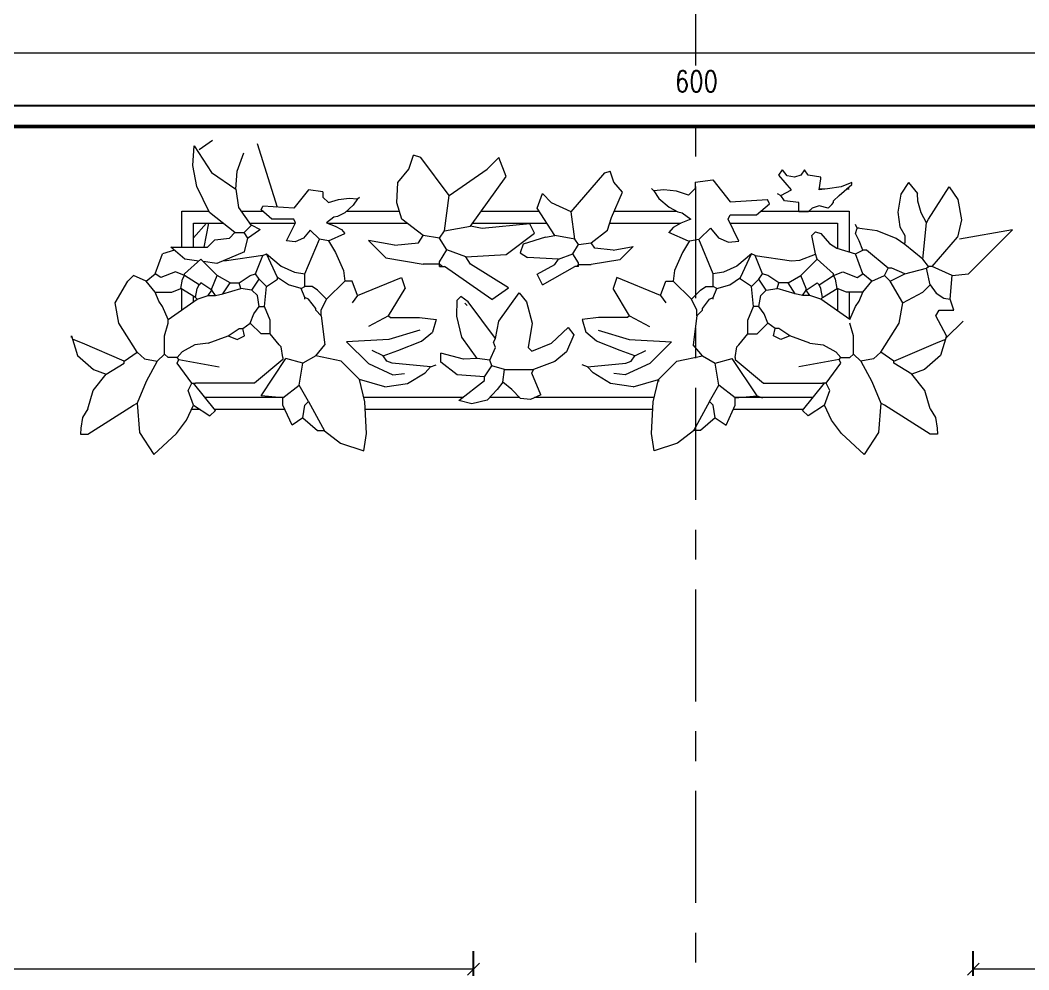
# Model space of a CAD drawing. Header units: inches. Extents: x -1721 to -585, y -6348 to -3019.
# Drawn here: x -880.614 to -877.235, y -3129.564 to -3126.383 of the extents above; entities that cross this region are included whole.
import ezdxf

# ---------------------------------------------------------------- set-up
doc = ezdxf.new("R2010")
doc.units = ezdxf.units.IN
doc.header["$MEASUREMENT"] = 0
doc.linetypes.add('$0$CENTRO2', pattern=[1.125, 0.75, -0.125, 0.125, -0.125])
for name, color, linetype, lineweight in [('$0$AA - perimetri giardino', 6, 'Continuous', 50), ('$0$AA- arredo', 8, 'Continuous', 18), ('$1$AA - linee quote', 3, 'Continuous', 13)]:
    doc.layers.add(name, color=color, linetype=linetype, lineweight=lineweight)
doc.styles.add('$4$E-ROMANS', font='romans.shx', dxfattribs={"width": 0.8})
doc.dimstyles.new('$0$E-0100_TICK_12', dxfattribs={"dimscale": 0.001, "dimtxt": 70, "dimasz": 40, "dimexe": 60, "dimexo": 40, "dimgap": 60, "dimtad": 4, "dimdec": 0, "dimlfac": 100, "dimzin": 0, "dimdsep": 46, "dimtxsty": '$4$E-ROMANS', "dimblk": 'OBLIQUE', "dimblk1": 'OBLIQUE', "dimblk2": 'OBLIQUE', "dimcen": 60, "dimclrd": 256, "dimclre": 256, "dimclrt": 256, "dimadec": 0, "dimazin": 0, "dimtfac": 1, "dimtdec": 0, "dimtmove": 1, "dimatfit": 3, "dimldrblk": '$0$_Open90', "dimfxl": 1, "dimtfill": 1, "dimtolj": 1, "dimtzin": 0, "dimlwd": -1, "dimarcsym": 0})

# ---------------------------------------------------------------- blocks, each defined once
blk = doc.blocks.new('_Oblique')
at = {"color": 0, "linetype": 'ByBlock', "lineweight": -2}
blk.add_line((-0.5, -0.5), (0.5, 0.5), dxfattribs=at)
blk = doc.blocks.new('*D212')
at = {"layer": '$1$AA - linee quote', "linetype": 'Continuous', "lineweight": -2, "transparency": 16777216}
for p, q in [((-875.4607, -3126.67), (-881.9059, -3126.67)), ((-881.3907, -3135.74), (-881.9059, -3135.74))]:
    blk.add_line(p, q, dxfattribs=at)
at = {"layer": '$1$AA - linee quote', "transparency": 16777216}
blk.add_line((-881.8459, -3135.74), (-881.8459, -3126.67), dxfattribs=at)
at = {"layer": 'DEFPOINTS', "color": 0, "linetype": 'Continuous', "transparency": 16777216}
for p in [(-881.8459, -3126.67), (-875.4207, -3126.67), (-881.3507, -3135.74)]:
    blk.add_point(p, dxfattribs=at)
at = {"layer": '$1$AA - linee quote', "linetype": 'Continuous', "transparency": 16777216, "xscale": 0.04, "yscale": 0.04, "zscale": 0.04}
for p, rotation in [((-881.8459, -3126.67), 90), ((-881.8459, -3135.74), 270)]:
    blk.add_blockref('_Oblique', p, dxfattribs=dict(at, rotation=rotation))
at = {"layer": '$1$AA - linee quote', "linetype": 'Continuous', "transparency": 16777216, "insert": (-881.7509, -3131.205), "char_height": 0.07, "attachment_point": 5, "rotation": 90, "style": '$4$E-ROMANS', "bg_fill": 3, "box_fill_scale": 1.25, "bg_fill_color": 256, "bg_fill_true_color": 13158600, "bg_fill_transparency": 0}
blk.add_mtext('\\A1;907', dxfattribs=at)
blk = doc.blocks.new('$0$_Open90')
at = {"color": 0, "linetype": 'ByBlock', "lineweight": -2}
for p, q in [((-19.685, 19.685), (0, 0)), ((0, 0), (-39.37, 0)), ((0, 0), (-19.685, -19.685))]:
    blk.add_line(p, q, dxfattribs=at)
blk = doc.blocks.new('*D213')
at = {"layer": '$1$AA - linee quote', "linetype": 'Continuous', "lineweight": -2, "transparency": 16777216}
for p, q in [((-875.3867, -3126.74), (-881.6947, -3126.74)), ((-881.3907, -3129.76), (-881.6947, -3129.76))]:
    blk.add_line(p, q, dxfattribs=at)
at = {"layer": '$1$AA - linee quote', "transparency": 16777216}
blk.add_line((-881.6347, -3129.76), (-881.6347, -3126.74), dxfattribs=at)
at = {"layer": 'DEFPOINTS', "color": 0, "linetype": 'Continuous', "transparency": 16777216}
for p in [(-881.6347, -3126.74), (-875.3467, -3126.74), (-881.3507, -3129.76)]:
    blk.add_point(p, dxfattribs=at)
at = {"layer": '$1$AA - linee quote', "linetype": 'Continuous', "transparency": 16777216, "xscale": 0.04, "yscale": 0.04, "zscale": 0.04}
for p, rotation in [((-881.6347, -3126.74), 90), ((-881.6347, -3129.76), 270)]:
    blk.add_blockref('_Oblique', p, dxfattribs=dict(at, rotation=rotation))
at = {"layer": '$1$AA - linee quote', "linetype": 'Continuous', "transparency": 16777216, "insert": (-881.5397, -3128.25), "char_height": 0.07, "attachment_point": 5, "rotation": 90, "style": '$4$E-ROMANS', "bg_fill": 3, "box_fill_scale": 1.25, "bg_fill_color": 256, "bg_fill_true_color": 13158600, "bg_fill_transparency": 0}
blk.add_mtext('\\A1;302', dxfattribs=at)
blk = doc.blocks.new('*D236')
at = {"layer": '$1$AA - linee quote', "linetype": 'Continuous', "lineweight": -2, "transparency": 16777216}
for p, q in [((-877.4207, -3129.6501), (-877.4207, -3129.5017)), ((-876.9207, -3129.65), (-876.9207, -3129.5017))]:
    blk.add_line(p, q, dxfattribs=at)
at = {"layer": '$1$AA - linee quote', "transparency": 16777216}
blk.add_line((-876.9207, -3129.5617), (-877.4207, -3129.5617), dxfattribs=at)
at = {"layer": 'DEFPOINTS', "color": 0, "linetype": 'Continuous', "transparency": 16777216}
for p in [(-877.4207, -3129.5617), (-877.4207, -3129.6901), (-876.9207, -3129.69)]:
    blk.add_point(p, dxfattribs=at)
at = {"layer": '$1$AA - linee quote', "linetype": 'Continuous', "transparency": 16777216, "xscale": 0.04, "yscale": 0.04, "zscale": 0.04, "rotation": 180}
blk.add_blockref('_Oblique', (-877.4207, -3129.5617), dxfattribs=at)
at = {"layer": '$1$AA - linee quote', "linetype": 'Continuous', "transparency": 16777216, "xscale": 0.04, "yscale": 0.04, "zscale": 0.04}
blk.add_blockref('_Oblique', (-876.9207, -3129.5617), dxfattribs=at)
at = {"layer": '$1$AA - linee quote', "linetype": 'Continuous', "transparency": 16777216, "insert": (-877.1707, -3129.6567), "char_height": 0.07, "attachment_point": 5, "style": '$4$E-ROMANS', "bg_fill": 3, "box_fill_scale": 1.25, "bg_fill_color": 256, "bg_fill_true_color": 13158600, "bg_fill_transparency": 0}
blk.add_mtext('\\A1;50', dxfattribs=at)
blk = doc.blocks.new('*D237')
at = {"layer": '$1$AA - linee quote', "linetype": 'Continuous', "lineweight": -2, "transparency": 16777216}
for p, q in [((-880.6955, -3129.65), (-880.6955, -3129.5017)), ((-879.0955, -3129.65), (-879.0955, -3129.5017))]:
    blk.add_line(p, q, dxfattribs=at)
at = {"layer": '$1$AA - linee quote', "transparency": 16777216}
blk.add_line((-879.0955, -3129.5617), (-880.6955, -3129.5617), dxfattribs=at)
at = {"layer": 'DEFPOINTS', "color": 0, "linetype": 'Continuous', "transparency": 16777216}
for p in [(-880.6955, -3129.5617), (-880.6955, -3129.69), (-879.0955, -3129.69)]:
    blk.add_point(p, dxfattribs=at)
at = {"layer": '$1$AA - linee quote', "linetype": 'Continuous', "transparency": 16777216, "xscale": 0.04, "yscale": 0.04, "zscale": 0.04, "rotation": 180}
blk.add_blockref('_Oblique', (-880.6955, -3129.5617), dxfattribs=at)
at = {"layer": '$1$AA - linee quote', "linetype": 'Continuous', "transparency": 16777216, "xscale": 0.04, "yscale": 0.04, "zscale": 0.04}
blk.add_blockref('_Oblique', (-879.0955, -3129.5617), dxfattribs=at)
at = {"layer": '$1$AA - linee quote', "linetype": 'Continuous', "transparency": 16777216, "insert": (-879.8955, -3129.6567), "char_height": 0.07, "attachment_point": 5, "style": '$4$E-ROMANS', "bg_fill": 3, "box_fill_scale": 1.25, "bg_fill_color": 256, "bg_fill_true_color": 13158600, "bg_fill_transparency": 0}
blk.add_mtext('\\A1;160', dxfattribs=at)
blk = doc.blocks.new('*D238')
at = {"layer": '$1$AA - linee quote', "linetype": 'Continuous', "lineweight": -2, "transparency": 16777216}
for p, q in [((-881.3507, -3129.65), (-881.3507, -3126.4332)), ((-875.3467, -3126.77), (-875.3467, -3126.4332))]:
    blk.add_line(p, q, dxfattribs=at)
at = {"layer": '$1$AA - linee quote', "transparency": 16777216}
blk.add_line((-881.3507, -3126.4932), (-875.3467, -3126.4932), dxfattribs=at)
at = {"layer": 'DEFPOINTS', "color": 0, "linetype": 'Continuous', "transparency": 16777216}
for p in [(-875.3467, -3126.4932), (-875.3467, -3126.81), (-881.3507, -3129.69)]:
    blk.add_point(p, dxfattribs=at)
at = {"layer": '$1$AA - linee quote', "linetype": 'Continuous', "transparency": 16777216, "xscale": 0.04, "yscale": 0.04, "zscale": 0.04, "rotation": 180}
blk.add_blockref('_Oblique', (-881.3507, -3126.4932), dxfattribs=at)
at = {"layer": '$1$AA - linee quote', "linetype": 'Continuous', "transparency": 16777216, "xscale": 0.04, "yscale": 0.04, "zscale": 0.04}
blk.add_blockref('_Oblique', (-875.3467, -3126.4932), dxfattribs=at)
at = {"layer": '$1$AA - linee quote', "linetype": 'Continuous', "transparency": 16777216, "insert": (-878.3487, -3126.5882), "char_height": 0.07, "attachment_point": 5, "style": '$4$E-ROMANS', "bg_fill": 3, "box_fill_scale": 1.25, "bg_fill_color": 256, "bg_fill_true_color": 13158600, "bg_fill_transparency": 0}
blk.add_mtext('\\A1;600', dxfattribs=at)
blk = doc.blocks.new('*D240')
at = {"layer": '$1$AA - linee quote', "linetype": 'Continuous', "lineweight": -2, "transparency": 16777216}
for p, q in [((-881.4207, -3129.65), (-881.4207, -3126.2089)), ((-872.2807, -3126.63), (-872.2807, -3126.2089))]:
    blk.add_line(p, q, dxfattribs=at)
at = {"layer": '$1$AA - linee quote', "transparency": 16777216}
blk.add_line((-872.2807, -3126.2689), (-881.4207, -3126.2689), dxfattribs=at)
at = {"layer": 'DEFPOINTS', "color": 0, "linetype": 'Continuous', "transparency": 16777216}
for p in [(-881.4207, -3126.2689), (-872.2807, -3126.67), (-881.4207, -3129.69)]:
    blk.add_point(p, dxfattribs=at)
at = {"layer": '$1$AA - linee quote', "linetype": 'Continuous', "transparency": 16777216, "xscale": 0.04, "yscale": 0.04, "zscale": 0.04, "rotation": 180}
blk.add_blockref('_Oblique', (-881.4207, -3126.2689), dxfattribs=at)
at = {"layer": '$1$AA - linee quote', "linetype": 'Continuous', "transparency": 16777216, "xscale": 0.04, "yscale": 0.04, "zscale": 0.04}
blk.add_blockref('_Oblique', (-872.2807, -3126.2689), dxfattribs=at)
at = {"layer": '$1$AA - linee quote', "linetype": 'Continuous', "transparency": 16777216, "insert": (-876.8507, -3126.3639), "char_height": 0.07, "attachment_point": 5, "style": '$4$E-ROMANS', "bg_fill": 3, "box_fill_scale": 1.25, "bg_fill_color": 256, "bg_fill_true_color": 13158600, "bg_fill_transparency": 0}
blk.add_mtext('\\A1;914', dxfattribs=at)

msp = doc.modelspace()

# ---------------------------------------------------------------- linework, layer by layer
at = {"layer": '$0$AA - perimetri giardino'}
msp.add_line((-881.3507, -3126.74), (-875.4207, -3126.74), dxfattribs=at)
at = {"layer": '$0$AA- arredo'}
for p, q in [((-880.0143, -3126.817), (-879.9696, -3126.7858)), ((-880.0356, -3126.8698), (-880.0312, -3126.8042)), ((-880.0312, -3126.8042), (-879.973, -3126.8933)), ((-879.8209, -3126.7964), (-879.7531, -3127.0096)), ((-879.8879, -3126.8886), (-879.8656, -3126.8276)), ((-879.3121, -3126.8828), (-879.2962, -3126.8351)), ((-879.2724, -3126.8431), (-879.2962, -3126.8351)), ((-879.1771, -3126.9701), (-879.2724, -3126.8431)), ((-879.05, -3126.8828), (-879.0104, -3126.8431)), ((-878.9865, -3126.9066), (-879.0104, -3126.8431)), ((-880.0222, -3126.9401), (-880.0356, -3126.8698)), ((-879.8924, -3126.9495), (-879.8879, -3126.8886)), ((-879.3492, -3126.9268), (-879.3121, -3126.8828)), ((-879.1771, -3126.9701), (-879.05, -3126.8828)), ((-878.6556, -3126.8951), (-878.6373, -3126.889)), ((-878.6251, -3126.9256), (-878.6373, -3126.889)), ((-878.0721, -3126.9029), (-878.0599, -3126.8846)), ((-878.0444, -3126.9046), (-878.0599, -3126.8846)), ((-877.9866, -3126.8846), (-877.9985, -3126.9024)), ((-877.9744, -3126.9029), (-877.9866, -3126.8846)), ((-879.973, -3126.8933), (-879.8924, -3126.9495)), ((-879.1056, -3127.0734), (-878.9865, -3126.9066)), ((-878.7684, -3127.0251), (-878.6556, -3126.8951)), ((-878.5965, -3126.9595), (-878.6251, -3126.9256)), ((-878.3525, -3126.9255), (-878.2938, -3126.9182)), ((-878.3525, -3126.9255), (-878.3525, -3126.9475)), ((-878.2938, -3126.9182), (-878.2352, -3126.9915)), ((-878.0294, -3126.9518), (-878.0721, -3126.9029)), ((-878.0194, -3126.909), (-878.0444, -3126.9046)), ((-877.9985, -3126.9024), (-878.0194, -3126.909)), ((-877.9316, -3126.909), (-877.9744, -3126.9029)), ((-877.9377, -3126.9518), (-877.9316, -3126.9152)), ((-877.9316, -3126.9152), (-877.9316, -3126.909)), ((-879.9803, -3127.0275), (-880.0222, -3126.9401)), ((-879.8924, -3126.9495), (-879.8824, -3127.0105)), ((-879.6487, -3126.9518), (-879.6975, -3127.0129)), ((-879.5998, -3126.9579), (-879.6487, -3126.9518)), ((-879.5998, -3126.9579), (-879.5998, -3126.9762)), ((-879.3529, -3126.9956), (-879.3492, -3126.9268)), ((-878.6333, -3127.0447), (-878.5965, -3126.9595)), ((-878.4917, -3126.9549), (-878.4991, -3126.9475)), ((-878.4578, -3126.9521), (-878.4917, -3126.9549)), ((-878.4917, -3126.9549), (-878.4739, -3126.9803)), ((-878.4147, -3126.9563), (-878.4578, -3126.9521)), ((-878.3745, -3126.9695), (-878.4147, -3126.9563)), ((-878.3525, -3126.9475), (-878.3745, -3126.9695)), ((-878.066, -3126.9701), (-878.0294, -3126.9518)), ((-877.9088, -3126.9483), (-877.9377, -3126.9518)), ((-877.8639, -3126.9417), (-877.9088, -3126.9483)), ((-877.8705, -3126.9701), (-877.8278, -3126.9335)), ((-877.8278, -3126.9274), (-877.8639, -3126.9417)), ((-877.8278, -3126.9335), (-877.8278, -3126.9274)), ((-877.6384, -3126.9274), (-877.6636, -3126.9658)), ((-877.6384, -3126.9274), (-877.6079, -3126.964)), ((-877.5712, -3127.0495), (-877.5015, -3126.9417)), ((-877.5015, -3126.9417), (-877.4726, -3126.9844)), ((-879.5998, -3126.9762), (-879.5815, -3126.9946)), ((-879.5815, -3126.9946), (-879.5479, -3126.9835)), ((-879.5479, -3126.9835), (-879.512, -3126.98)), ((-879.512, -3126.98), (-879.4837, -3126.9823)), ((-879.4837, -3126.9823), (-879.4986, -3127.0035)), ((-879.4837, -3126.9823), (-879.4776, -3126.9762)), ((-879.193, -3127.0893), (-879.1771, -3126.9701)), ((-878.8825, -3127.0133), (-878.8641, -3126.9644)), ((-878.8336, -3126.9949), (-878.8641, -3126.9644)), ((-878.4739, -3126.9803), (-878.4403, -3127.0099)), ((-878.2352, -3126.9915), (-878.1106, -3126.9842)), ((-878.1033, -3126.9988), (-878.1106, -3126.9842)), ((-878.0782, -3126.964), (-878.066, -3126.9701)), ((-878.0538, -3126.9885), (-878.066, -3126.9701)), ((-878.0049, -3126.9946), (-878.0538, -3126.9885)), ((-877.8889, -3126.9885), (-877.8705, -3126.9701)), ((-877.8889, -3126.9946), (-877.8889, -3126.9885)), ((-877.6636, -3126.9658), (-877.674, -3127.027)), ((-877.6062, -3126.9898), (-877.6079, -3126.964)), ((-877.5957, -3127.0292), (-877.6062, -3126.9898)), ((-877.4726, -3126.9844), (-877.4601, -3127.0522)), ((-879.8948, -3127.0947), (-879.9803, -3127.0275)), ((-879.8824, -3127.0105), (-879.8409, -3127.0716)), ((-879.8075, -3127.019), (-879.8014, -3127.0068)), ((-879.7708, -3127.0495), (-879.8075, -3127.019)), ((-879.6975, -3127.0129), (-879.8014, -3127.0068)), ((-879.4986, -3127.0035), (-879.5266, -3127.0282)), ((-879.3359, -3127.0495), (-879.3529, -3126.9956)), ((-878.8234, -3127.1045), (-878.8825, -3127.0133)), ((-878.7684, -3127.0251), (-878.8336, -3126.9949)), ((-878.7562, -3127.1167), (-878.7684, -3127.0251)), ((-878.4403, -3127.0099), (-878.4107, -3127.0254)), ((-878.4107, -3127.0254), (-878.3965, -3127.0282)), ((-878.1472, -3127.0355), (-878.1033, -3126.9988)), ((-878.0049, -3127.0251), (-878.0049, -3126.9946)), ((-877.9744, -3127.0251), (-878.0049, -3127.0251)), ((-877.961, -3127.0128), (-877.9744, -3127.0251)), ((-877.937, -3127.0051), (-877.961, -3127.0128)), ((-877.9072, -3127.0129), (-877.937, -3127.0051)), ((-877.895, -3127.0007), (-877.9072, -3127.0129)), ((-877.895, -3127.0007), (-877.8889, -3126.9946)), ((-877.674, -3127.027), (-877.6667, -3127.0751)), ((-879.6975, -3127.0495), (-879.7708, -3127.0495)), ((-879.722, -3127.1228), (-879.6914, -3127.0618)), ((-879.6914, -3127.0618), (-879.6975, -3127.0495)), ((-879.5631, -3127.0434), (-879.5876, -3127.0618)), ((-879.5876, -3127.0618), (-879.5592, -3127.0729)), ((-879.5513, -3127.0411), (-879.5631, -3127.0434)), ((-879.5266, -3127.0282), (-879.5513, -3127.0411)), ((-879.2644, -3127.1051), (-879.3359, -3127.0495)), ((-878.6463, -3127.0862), (-878.6333, -3127.0447)), ((-878.3671, -3127.0502), (-878.4012, -3127.0635)), ((-878.3965, -3127.0282), (-878.3671, -3127.0502)), ((-878.2425, -3127.0502), (-878.2352, -3127.0355)), ((-878.2059, -3127.1235), (-878.2425, -3127.0502)), ((-878.2352, -3127.0355), (-878.1472, -3127.0355)), ((-877.5773, -3127.0618), (-877.5957, -3127.0292)), ((-877.5896, -3127.1839), (-877.5773, -3127.0618)), ((-877.5773, -3127.0618), (-877.5712, -3127.0495)), ((-877.4601, -3127.0522), (-877.4735, -3127.1106)), ((-879.9898, -3127.0634), (-880.0336, -3127.1122)), ((-879.9985, -3127.1436), (-879.9825, -3127.0634)), ((-879.9131, -3127.113), (-879.8948, -3127.0947)), ((-879.8948, -3127.0947), (-879.8643, -3127.0947)), ((-879.8398, -3127.0703), (-879.8643, -3127.0947)), ((-879.8521, -3127.113), (-879.8643, -3127.0947)), ((-879.8128, -3127.0869), (-879.8532, -3127.1151)), ((-879.8088, -3127.0858), (-879.8398, -3127.0703)), ((-879.6426, -3127.0862), (-879.6646, -3127.114)), ((-879.612, -3127.1167), (-879.6426, -3127.0862)), ((-879.5592, -3127.0729), (-879.5378, -3127.0846)), ((-879.5378, -3127.0846), (-879.5265, -3127.0984)), ((-879.2089, -3127.1131), (-879.193, -3127.0893)), ((-879.193, -3127.0893), (-879.1056, -3127.0734)), ((-879.0659, -3127.0813), (-879.1056, -3127.0734)), ((-878.9071, -3127.0654), (-879.0659, -3127.0813)), ((-878.8912, -3127.0972), (-878.9071, -3127.0654)), ((-878.7013, -3127.1289), (-878.6463, -3127.0862)), ((-878.4268, -3127.0776), (-878.4404, -3127.0941)), ((-878.3745, -3127.1235), (-878.4404, -3127.0941)), ((-878.4012, -3127.0635), (-878.4268, -3127.0776)), ((-878.3378, -3127.1161), (-878.3012, -3127.0795)), ((-878.3012, -3127.0795), (-878.2747, -3127.1129)), ((-877.9622, -3127.1045), (-877.95, -3127.0923)), ((-877.95, -3127.0923), (-877.9316, -3127.0984)), ((-877.8095, -3127.0801), (-877.8156, -3127.0679)), ((-877.8156, -3127.0984), (-877.8095, -3127.0801)), ((-877.7429, -3127.0893), (-877.8095, -3127.0801)), ((-877.8034, -3127.0801), (-877.8095, -3127.0801)), ((-877.6792, -3127.1145), (-877.7429, -3127.0893)), ((-877.6667, -3127.0751), (-877.6506, -3127.1045)), ((-877.2894, -3127.0853), (-877.4674, -3127.1167)), ((-877.4369, -3127.2328), (-877.2894, -3127.0853)), ((-879.9864, -3127.1436), (-879.962, -3127.1191)), ((-879.962, -3127.1191), (-879.9131, -3127.113)), ((-879.8623, -3127.1592), (-879.8521, -3127.113)), ((-879.6927, -3127.1258), (-879.722, -3127.1228)), ((-879.6646, -3127.114), (-879.6927, -3127.1258)), ((-879.6609, -3127.2328), (-879.612, -3127.1167)), ((-879.5815, -3127.1228), (-879.612, -3127.1167)), ((-879.5815, -3127.1228), (-879.5265, -3127.0984)), ((-879.5815, -3127.1228), (-879.558, -3127.161)), ((-879.4477, -3127.1216), (-879.3893, -3127.1789)), ((-879.3597, -3127.1369), (-879.4477, -3127.1216)), ((-879.3597, -3127.1369), (-879.2803, -3127.1289)), ((-879.2803, -3127.1289), (-879.2644, -3127.1051)), ((-879.2089, -3127.1131), (-879.2644, -3127.1051)), ((-879.185, -3127.1528), (-879.2089, -3127.1131)), ((-878.9865, -3127.1686), (-878.8912, -3127.0972)), ((-878.854, -3127.1106), (-878.9285, -3127.1338)), ((-878.854, -3127.1106), (-878.8234, -3127.1045)), ((-878.7562, -3127.1167), (-878.8234, -3127.1045)), ((-878.744, -3127.1351), (-878.7562, -3127.1167)), ((-878.744, -3127.1351), (-878.7013, -3127.1289)), ((-878.689, -3127.1473), (-878.7013, -3127.1289)), ((-878.3714, -3127.1228), (-878.3948, -3127.161)), ((-878.3714, -3127.1228), (-878.3409, -3127.1167)), ((-878.292, -3127.2328), (-878.3409, -3127.1167)), ((-878.2747, -3127.1129), (-878.241, -3127.127)), ((-878.241, -3127.127), (-878.2059, -3127.1235)), ((-877.95, -3127.1656), (-877.9622, -3127.1045)), ((-877.9316, -3127.0984), (-877.9025, -3127.1309)), ((-877.8034, -3127.1228), (-877.8156, -3127.0984)), ((-877.7911, -3127.1534), (-877.8034, -3127.1228)), ((-877.6506, -3127.1351), (-877.6792, -3127.1145)), ((-877.6506, -3127.1045), (-877.6506, -3127.1289)), ((-877.6506, -3127.1351), (-877.6506, -3127.1289)), ((-877.559, -3127.2084), (-877.4735, -3127.1106)), ((-880.0976, -3127.1538), (-880.1373, -3127.1656)), ((-880.1098, -3127.1436), (-879.9864, -3127.1436)), ((-880.0625, -3127.184), (-880.1096, -3127.1436)), ((-879.8623, -3127.1592), (-879.9551, -3127.198)), ((-879.558, -3127.161), (-879.5311, -3127.2222)), ((-879.2089, -3127.1925), (-879.185, -3127.1528)), ((-879.1215, -3127.1766), (-879.185, -3127.1528)), ((-878.9285, -3127.1338), (-878.9386, -3127.163)), ((-878.9386, -3127.163), (-878.915, -3127.1778)), ((-878.7623, -3127.1656), (-878.744, -3127.1351)), ((-878.628, -3127.1534), (-878.689, -3127.1473)), ((-878.628, -3127.1534), (-878.5603, -3127.1416)), ((-878.5603, -3127.1416), (-878.6052, -3127.1857)), ((-878.3948, -3127.161), (-878.4218, -3127.2222)), ((-877.9025, -3127.1309), (-877.8775, -3127.1473)), ((-877.8775, -3127.1473), (-877.8156, -3127.1656)), ((-877.8156, -3127.1656), (-877.7911, -3127.1534)), ((-877.7789, -3127.1534), (-877.7911, -3127.1534)), ((-877.7056, -3127.2145), (-877.7789, -3127.1534)), ((-877.5896, -3127.1839), (-877.6506, -3127.1351)), ((-880.1617, -3127.2328), (-880.1373, -3127.1656)), ((-880.064, -3127.2328), (-880.009, -3127.1839)), ((-880.016, -3127.1901), (-880.0625, -3127.184)), ((-879.9541, -3127.2389), (-880.009, -3127.1839)), ((-879.9551, -3127.198), (-880.0009, -3127.192)), ((-879.9235, -3127.19), (-879.9339, -3127.1892)), ((-879.8014, -3127.1717), (-879.9235, -3127.19)), ((-879.8258, -3127.2328), (-879.8014, -3127.1717)), ((-879.8014, -3127.1717), (-879.7891, -3127.1656)), ((-879.7525, -3127.245), (-879.7891, -3127.1656)), ((-879.7891, -3127.1656), (-879.7398, -3127.2069)), ((-879.3893, -3127.1789), (-879.2644, -3127.2004)), ((-879.2089, -3127.2004), (-879.2089, -3127.1925)), ((-879.1215, -3127.1766), (-878.9865, -3127.1686)), ((-879.1056, -3127.2004), (-879.1215, -3127.1766)), ((-878.8112, -3127.1839), (-878.915, -3127.1778)), ((-878.8234, -3127.2022), (-878.8112, -3127.1839)), ((-878.8112, -3127.1839), (-878.7623, -3127.1656)), ((-878.744, -3127.1961), (-878.7623, -3127.1656)), ((-878.744, -3127.2022), (-878.744, -3127.1961)), ((-878.6052, -3127.1857), (-878.7013, -3127.2022)), ((-878.1637, -3127.1656), (-878.2131, -3127.2069)), ((-878.2004, -3127.245), (-878.1637, -3127.1656)), ((-878.1515, -3127.1717), (-878.1637, -3127.1656)), ((-878.1515, -3127.1717), (-878.0294, -3127.19)), ((-878.1271, -3127.2328), (-878.1515, -3127.1717)), ((-878.0294, -3127.19), (-878.0017, -3127.1877)), ((-878.0017, -3127.1877), (-877.9495, -3127.1669)), ((-877.9988, -3127.2389), (-877.9438, -3127.1839)), ((-877.9438, -3127.1839), (-877.95, -3127.1656)), ((-877.8889, -3127.2328), (-877.9438, -3127.1839)), ((-877.7911, -3127.2328), (-877.8156, -3127.1656)), ((-877.5712, -3127.2084), (-877.5896, -3127.1839)), ((-880.0945, -3127.2267), (-880.1434, -3127.245)), ((-880.064, -3127.2389), (-880.0945, -3127.2267)), ((-879.7398, -3127.2069), (-879.6949, -3127.2269)), ((-879.6949, -3127.2269), (-879.6609, -3127.2328)), ((-879.5311, -3127.2222), (-879.5265, -3127.2572)), ((-879.2089, -3127.2004), (-879.2644, -3127.2004)), ((-879.2009, -3127.2084), (-879.2089, -3127.2004)), ((-879.2089, -3127.2084), (-879.2089, -3127.2004)), ((-879.2089, -3127.2084), (-879.2009, -3127.2084)), ((-879.2009, -3127.2084), (-879.193, -3127.2084)), ((-879.0342, -3127.3195), (-879.193, -3127.2084)), ((-878.9786, -3127.2798), (-879.1056, -3127.2004)), ((-878.8819, -3127.2342), (-878.8234, -3127.2022)), ((-878.8638, -3127.2703), (-878.7562, -3127.2084)), ((-878.7501, -3127.2084), (-878.7562, -3127.2084)), ((-878.7501, -3127.2084), (-878.744, -3127.2022)), ((-878.744, -3127.2084), (-878.7501, -3127.2084)), ((-878.744, -3127.2022), (-878.7013, -3127.2022)), ((-878.744, -3127.2084), (-878.744, -3127.2022)), ((-878.4218, -3127.2222), (-878.4264, -3127.2572)), ((-878.258, -3127.2269), (-878.292, -3127.2328)), ((-878.2131, -3127.2069), (-878.258, -3127.2269)), ((-877.8889, -3127.2389), (-877.8583, -3127.2267)), ((-877.8583, -3127.2267), (-877.8095, -3127.245)), ((-877.7178, -3127.2389), (-877.7056, -3127.2145)), ((-877.6934, -3127.2145), (-877.7056, -3127.2145)), ((-877.6506, -3127.2328), (-877.6934, -3127.2145)), ((-877.6506, -3127.2328), (-877.5773, -3127.2145)), ((-877.5773, -3127.2145), (-877.5712, -3127.2084)), ((-877.5651, -3127.2694), (-877.5773, -3127.2145)), ((-877.559, -3127.2084), (-877.5712, -3127.2084)), ((-877.4918, -3127.2389), (-877.559, -3127.2084)), ((-880.2961, -3127.3305), (-880.2534, -3127.2572)), ((-880.2534, -3127.2572), (-880.235, -3127.2389)), ((-880.1923, -3127.2572), (-880.235, -3127.2389)), ((-880.1923, -3127.2572), (-880.1617, -3127.2328)), ((-880.1617, -3127.2939), (-880.1923, -3127.2572)), ((-880.1434, -3127.245), (-880.1617, -3127.2328)), ((-880.0762, -3127.2817), (-880.0701, -3127.2511)), ((-880.0701, -3127.2511), (-880.064, -3127.2389)), ((-880.064, -3127.2389), (-880.064, -3127.2328)), ((-880.0151, -3127.2694), (-880.064, -3127.2389)), ((-880.009, -3127.2633), (-880.0151, -3127.2694)), ((-879.9724, -3127.2878), (-880.009, -3127.2633)), ((-879.9724, -3127.2817), (-879.9541, -3127.2389)), ((-879.9113, -3127.2633), (-879.9541, -3127.2389)), ((-879.9357, -3127.3), (-879.9113, -3127.2633)), ((-879.9113, -3127.2633), (-879.8808, -3127.2633)), ((-879.8808, -3127.2633), (-879.8441, -3127.2389)), ((-879.8747, -3127.2817), (-879.8808, -3127.2633)), ((-879.8441, -3127.2389), (-879.8258, -3127.2328)), ((-879.838, -3127.2878), (-879.8136, -3127.2511)), ((-879.8136, -3127.2511), (-879.8258, -3127.2328)), ((-879.7891, -3127.2755), (-879.8136, -3127.2511)), ((-879.7891, -3127.2755), (-879.7525, -3127.2511)), ((-879.7159, -3127.2694), (-879.7525, -3127.245)), ((-879.7525, -3127.2511), (-879.7525, -3127.245)), ((-879.6609, -3127.2755), (-879.6609, -3127.2328)), ((-879.5876, -3127.3183), (-879.5265, -3127.2572)), ((-879.5021, -3127.2572), (-879.5265, -3127.2572)), ((-879.4837, -3127.3061), (-879.5021, -3127.2572)), ((-879.4837, -3127.3061), (-879.3371, -3127.245)), ((-879.3371, -3127.245), (-879.3249, -3127.2817)), ((-878.8638, -3127.2703), (-878.8819, -3127.2342)), ((-878.6157, -3127.245), (-878.628, -3127.2817)), ((-878.4691, -3127.3061), (-878.6157, -3127.245)), ((-878.4691, -3127.3061), (-878.4508, -3127.2572)), ((-878.4508, -3127.2572), (-878.4264, -3127.2572)), ((-878.3653, -3127.3183), (-878.4264, -3127.2572)), ((-878.292, -3127.2755), (-878.292, -3127.2328)), ((-878.237, -3127.2694), (-878.2004, -3127.245)), ((-878.2004, -3127.2511), (-878.2004, -3127.245)), ((-878.1637, -3127.2755), (-878.2004, -3127.2511)), ((-878.1637, -3127.2755), (-878.1393, -3127.2511)), ((-878.1393, -3127.2511), (-878.1271, -3127.2328)), ((-878.1149, -3127.2878), (-878.1393, -3127.2511)), ((-878.1088, -3127.2389), (-878.1271, -3127.2328)), ((-878.0721, -3127.2633), (-878.1088, -3127.2389)), ((-878.0782, -3127.2817), (-878.0721, -3127.2633)), ((-878.0416, -3127.2633), (-878.0721, -3127.2633)), ((-878.0416, -3127.2633), (-877.9988, -3127.2389)), ((-878.0171, -3127.3), (-878.0416, -3127.2633)), ((-877.9805, -3127.2817), (-877.9988, -3127.2389)), ((-877.9805, -3127.2878), (-877.9438, -3127.2633)), ((-877.9438, -3127.2633), (-877.9377, -3127.2694)), ((-877.9377, -3127.2694), (-877.8889, -3127.2389)), ((-877.8889, -3127.2389), (-877.8889, -3127.2328)), ((-877.8828, -3127.2511), (-877.8889, -3127.2389)), ((-877.8767, -3127.2817), (-877.8828, -3127.2511)), ((-877.8095, -3127.245), (-877.7911, -3127.2328)), ((-877.7606, -3127.2572), (-877.7911, -3127.2328)), ((-877.7911, -3127.2939), (-877.7606, -3127.2572)), ((-877.7606, -3127.2572), (-877.7178, -3127.2389)), ((-877.6995, -3127.2572), (-877.7178, -3127.2389)), ((-877.6995, -3127.2572), (-877.6506, -3127.2328)), ((-877.6568, -3127.3305), (-877.6995, -3127.2572)), ((-877.4979, -3127.3183), (-877.4918, -3127.2389)), ((-877.4918, -3127.2389), (-877.4369, -3127.2328)), ((-880.1495, -3127.3244), (-880.1617, -3127.2939)), ((-880.1617, -3127.2939), (-880.1068, -3127.2939)), ((-880.1068, -3127.2939), (-880.0762, -3127.2817)), ((-880.0274, -3127.3122), (-880.0762, -3127.2817)), ((-880.0274, -3127.3122), (-880.0212, -3127.2817)), ((-880.0212, -3127.2817), (-880.0151, -3127.2694)), ((-879.9846, -3127.3061), (-879.9724, -3127.2878)), ((-879.9724, -3127.2878), (-879.9724, -3127.2817)), ((-879.9602, -3127.3061), (-879.9724, -3127.2878)), ((-879.9357, -3127.3), (-879.8747, -3127.2817)), ((-879.838, -3127.2878), (-879.8747, -3127.2817)), ((-879.8197, -3127.3061), (-879.838, -3127.2878)), ((-879.7953, -3127.3427), (-879.7891, -3127.2755)), ((-879.6731, -3127.2817), (-879.7159, -3127.2694)), ((-879.6731, -3127.2817), (-879.6609, -3127.2755)), ((-879.6609, -3127.3122), (-879.6731, -3127.2817)), ((-879.6364, -3127.2755), (-879.6609, -3127.2755)), ((-879.6181, -3127.2878), (-879.6364, -3127.2755)), ((-879.5876, -3127.3183), (-879.6181, -3127.2878)), ((-879.3799, -3127.3733), (-879.3249, -3127.2817)), ((-879.0342, -3127.3195), (-878.9786, -3127.2798)), ((-879.0109, -3127.3919), (-878.9427, -3127.2966)), ((-878.9427, -3127.2966), (-878.9183, -3127.3272)), ((-878.573, -3127.3733), (-878.628, -3127.2817)), ((-878.3653, -3127.3183), (-878.3348, -3127.2878)), ((-878.3348, -3127.2878), (-878.3164, -3127.2755)), ((-878.3164, -3127.2755), (-878.292, -3127.2755)), ((-878.2798, -3127.2817), (-878.292, -3127.2755)), ((-878.292, -3127.3122), (-878.2798, -3127.2817)), ((-878.2798, -3127.2817), (-878.237, -3127.2694)), ((-878.1576, -3127.3427), (-878.1637, -3127.2755)), ((-878.1332, -3127.3061), (-878.1149, -3127.2878)), ((-878.1149, -3127.2878), (-878.0782, -3127.2817)), ((-878.0171, -3127.3), (-878.0782, -3127.2817)), ((-877.9927, -3127.3061), (-877.9805, -3127.2878)), ((-877.9805, -3127.2878), (-877.9805, -3127.2817)), ((-877.9683, -3127.3061), (-877.9805, -3127.2878)), ((-877.9316, -3127.2817), (-877.9377, -3127.2694)), ((-877.9255, -3127.3122), (-877.9316, -3127.2817)), ((-877.9255, -3127.3122), (-877.8767, -3127.2817)), ((-877.8461, -3127.2939), (-877.8767, -3127.2817)), ((-877.7911, -3127.2939), (-877.8461, -3127.2939)), ((-877.8034, -3127.3244), (-877.7911, -3127.2939)), ((-877.6568, -3127.3305), (-877.5896, -3127.2939)), ((-877.5896, -3127.2939), (-877.5651, -3127.2694)), ((-877.5651, -3127.2694), (-877.5449, -3127.2974)), ((-877.5449, -3127.2974), (-877.5197, -3127.315)), ((-880.2839, -3127.3977), (-880.2961, -3127.3305)), ((-880.1373, -3127.3427), (-880.1495, -3127.3244)), ((-880.119, -3127.3855), (-880.0212, -3127.3183)), ((-880.0212, -3127.3183), (-880.0274, -3127.3122)), ((-880.0212, -3127.3183), (-879.9846, -3127.3061)), ((-879.9846, -3127.3061), (-879.9602, -3127.3061)), ((-879.9602, -3127.3061), (-879.9357, -3127.3)), ((-879.8136, -3127.3427), (-879.8197, -3127.3061)), ((-879.6487, -3127.3183), (-879.6609, -3127.3122)), ((-879.6609, -3127.3183), (-879.6609, -3127.3122)), ((-879.6242, -3127.3488), (-879.6487, -3127.3183)), ((-879.6059, -3127.355), (-879.5876, -3127.3183)), ((-879.4837, -3127.3061), (-879.5021, -3127.3305)), ((-879.1511, -3127.3743), (-879.1504, -3127.3211)), ((-879.1504, -3127.3211), (-879.1382, -3127.3088)), ((-879.1138, -3127.3272), (-879.1382, -3127.3088)), ((-879.117, -3127.339), (-879.1249, -3127.3311)), ((-879.0221, -3127.4493), (-879.1138, -3127.3272)), ((-878.9183, -3127.3272), (-878.8987, -3127.3978)), ((-878.4691, -3127.3061), (-878.4508, -3127.3305)), ((-878.347, -3127.355), (-878.3653, -3127.3183)), ((-878.3286, -3127.3488), (-878.3042, -3127.3183)), ((-878.3042, -3127.3183), (-878.292, -3127.3122)), ((-878.292, -3127.3183), (-878.292, -3127.3122)), ((-878.1393, -3127.3427), (-878.1332, -3127.3061)), ((-877.9927, -3127.3061), (-878.0171, -3127.3)), ((-877.9683, -3127.3061), (-877.9927, -3127.3061)), ((-877.9316, -3127.3183), (-877.9683, -3127.3061)), ((-877.9316, -3127.3183), (-877.9255, -3127.3122)), ((-877.8339, -3127.3855), (-877.9316, -3127.3183)), ((-877.8156, -3127.3427), (-877.8034, -3127.3244)), ((-877.669, -3127.3977), (-877.6568, -3127.3305)), ((-877.5197, -3127.315), (-877.4979, -3127.3183)), ((-877.4857, -3127.355), (-877.4979, -3127.3183)), ((-880.119, -3127.3855), (-880.1373, -3127.3427)), ((-879.8319, -3127.3672), (-879.8136, -3127.3427)), ((-879.8136, -3127.3427), (-879.7953, -3127.3427)), ((-879.7768, -3127.3885), (-879.7953, -3127.3427)), ((-879.6242, -3127.355), (-879.6242, -3127.3488)), ((-879.6059, -3127.3733), (-879.6242, -3127.355)), ((-879.6059, -3127.3733), (-879.6059, -3127.355)), ((-878.347, -3127.3733), (-878.3286, -3127.355)), ((-878.347, -3127.3733), (-878.347, -3127.355)), ((-878.3286, -3127.355), (-878.3286, -3127.3488)), ((-878.1761, -3127.3885), (-878.1576, -3127.3427)), ((-878.1393, -3127.3427), (-878.1576, -3127.3427)), ((-878.121, -3127.3672), (-878.1393, -3127.3427)), ((-877.8339, -3127.3855), (-877.8156, -3127.3427)), ((-877.5468, -3127.3733), (-877.5346, -3127.355)), ((-877.5346, -3127.355), (-877.4857, -3127.355)), ((-880.2228, -3127.4954), (-880.2839, -3127.3977)), ((-880.1312, -3127.4405), (-880.119, -3127.3977)), ((-880.119, -3127.3977), (-880.119, -3127.3855)), ((-879.8686, -3127.416), (-879.8441, -3127.3977)), ((-879.8441, -3127.3977), (-879.8319, -3127.3672)), ((-879.8075, -3127.4344), (-879.8441, -3127.3977)), ((-879.7769, -3127.4344), (-879.7768, -3127.3885)), ((-879.6059, -3127.3733), (-879.5937, -3127.471)), ((-879.3799, -3127.3733), (-879.4471, -3127.4099)), ((-879.3799, -3127.3733), (-879.3738, -3127.3794)), ((-879.3738, -3127.3794), (-879.2761, -3127.3794)), ((-879.2761, -3127.3794), (-879.2211, -3127.3855)), ((-879.2211, -3127.3855), (-879.2333, -3127.4283)), ((-879.1343, -3127.4448), (-879.1511, -3127.3743)), ((-879.0221, -3127.4493), (-879.0109, -3127.3919)), ((-878.8987, -3127.3978), (-878.9122, -3127.4799)), ((-878.6768, -3127.3794), (-878.7318, -3127.3855)), ((-878.7318, -3127.3855), (-878.7196, -3127.4283)), ((-878.5791, -3127.3794), (-878.6768, -3127.3794)), ((-878.573, -3127.3733), (-878.5791, -3127.3794)), ((-878.573, -3127.3733), (-878.5058, -3127.4099)), ((-878.347, -3127.3733), (-878.3592, -3127.471)), ((-878.1759, -3127.4344), (-878.1761, -3127.3885)), ((-878.1454, -3127.4344), (-878.1088, -3127.3977)), ((-878.1088, -3127.3977), (-878.121, -3127.3672)), ((-878.0843, -3127.416), (-878.1088, -3127.3977)), ((-877.8217, -3127.4405), (-877.8339, -3127.3977)), ((-877.7301, -3127.4954), (-877.669, -3127.3977)), ((-877.5102, -3127.4405), (-877.5468, -3127.3733)), ((-877.5102, -3127.4466), (-877.4552, -3127.3916)), ((-879.9174, -3127.4405), (-879.8808, -3127.416)), ((-879.8808, -3127.416), (-879.8686, -3127.416)), ((-879.8624, -3127.4405), (-879.8686, -3127.416)), ((-879.275, -3127.4213), (-879.3794, -3127.4525)), ((-879.2699, -3127.4588), (-879.2333, -3127.4283)), ((-878.8342, -3127.4654), (-878.7778, -3127.4127)), ((-878.7778, -3127.4127), (-878.7595, -3127.4371)), ((-878.6829, -3127.4588), (-878.7196, -3127.4283)), ((-878.6778, -3127.4213), (-878.5735, -3127.4525)), ((-878.0904, -3127.4405), (-878.0843, -3127.416)), ((-878.0721, -3127.416), (-878.0843, -3127.416)), ((-878.0355, -3127.4405), (-878.0721, -3127.416)), ((-880.4427, -3127.4405), (-880.422, -3127.506)), ((-880.4427, -3127.4466), (-880.4427, -3127.4405)), ((-880.4061, -3127.4649), (-880.4366, -3127.4527)), ((-880.2656, -3127.526), (-880.4061, -3127.4649)), ((-880.1312, -3127.5016), (-880.1312, -3127.4405)), ((-879.9846, -3127.4649), (-880.0293, -3127.4707)), ((-879.9846, -3127.4649), (-879.9174, -3127.4405)), ((-879.9174, -3127.4405), (-879.8869, -3127.4527)), ((-879.8869, -3127.4527), (-879.8624, -3127.4405)), ((-879.7769, -3127.4344), (-879.8075, -3127.4344)), ((-879.7464, -3127.471), (-879.7769, -3127.4344)), ((-879.3794, -3127.4525), (-879.5211, -3127.4603)), ((-879.5211, -3127.4603), (-879.4478, -3127.5332)), ((-879.3494, -3127.4893), (-879.2699, -3127.4588)), ((-879.0832, -3127.5165), (-879.1343, -3127.4448)), ((-879.0282, -3127.4616), (-879.0221, -3127.4493)), ((-879.0221, -3127.4799), (-879.0282, -3127.4616)), ((-878.9, -3127.4921), (-878.8342, -3127.4654)), ((-878.7595, -3127.4371), (-878.7837, -3127.4947)), ((-878.6035, -3127.4893), (-878.6829, -3127.4588)), ((-878.5735, -3127.4525), (-878.4318, -3127.4603)), ((-878.4318, -3127.4603), (-878.5051, -3127.5332)), ((-878.2065, -3127.471), (-878.1759, -3127.4344)), ((-878.1759, -3127.4344), (-878.1454, -3127.4344)), ((-878.066, -3127.4527), (-878.0904, -3127.4405)), ((-878.0355, -3127.4405), (-878.066, -3127.4527)), ((-877.9683, -3127.4649), (-878.0355, -3127.4405)), ((-877.9683, -3127.4649), (-877.9236, -3127.4707)), ((-877.8217, -3127.5016), (-877.8217, -3127.4405)), ((-877.6873, -3127.526), (-877.5468, -3127.4649)), ((-877.5468, -3127.4649), (-877.5163, -3127.4527)), ((-877.5102, -3127.4405), (-877.5309, -3127.506)), ((-877.5102, -3127.4466), (-877.5102, -3127.4405)), ((-880.2656, -3127.526), (-880.2228, -3127.4954)), ((-880.2228, -3127.4954), (-880.1976, -3127.5178)), ((-880.0713, -3127.4943), (-880.0884, -3127.5138)), ((-880.0293, -3127.4707), (-880.0713, -3127.4943)), ((-879.7403, -3127.4771), (-879.7464, -3127.471)), ((-879.7342, -3127.5138), (-879.7403, -3127.4771)), ((-879.6242, -3127.5077), (-879.5937, -3127.471)), ((-879.3982, -3127.5077), (-879.4349, -3127.4893)), ((-879.3982, -3127.5077), (-879.3494, -3127.4893)), ((-879.1287, -3127.5183), (-879.2054, -3127.4982)), ((-879.2054, -3127.5287), (-879.2054, -3127.4982)), ((-879.0405, -3127.5226), (-879.0221, -3127.4799)), ((-878.9, -3127.4921), (-878.9122, -3127.4799)), ((-878.7837, -3127.4947), (-878.823, -3127.5271)), ((-878.5547, -3127.5077), (-878.6035, -3127.4893)), ((-878.5547, -3127.5077), (-878.518, -3127.4893)), ((-878.3286, -3127.5077), (-878.3592, -3127.471)), ((-878.2187, -3127.5138), (-878.2126, -3127.4771)), ((-878.2126, -3127.4771), (-878.2065, -3127.471)), ((-877.9236, -3127.4707), (-877.8815, -3127.4943)), ((-877.8815, -3127.4943), (-877.8644, -3127.5138)), ((-877.7301, -3127.4954), (-877.7553, -3127.5178)), ((-877.6873, -3127.526), (-877.7301, -3127.4954)), ((-880.422, -3127.506), (-880.3687, -3127.553)), ((-880.3267, -3127.5687), (-880.2656, -3127.5321)), ((-880.2656, -3127.5321), (-880.2656, -3127.526)), ((-880.1976, -3127.5178), (-880.1556, -3127.526)), ((-880.1556, -3127.526), (-880.192, -3127.5942)), ((-880.1556, -3127.526), (-880.1312, -3127.5016)), ((-880.119, -3127.5138), (-880.1312, -3127.5016)), ((-880.0884, -3127.5138), (-880.119, -3127.5138)), ((-880.0823, -3127.5199), (-880.0884, -3127.5138)), ((-880.0884, -3127.5321), (-880.0823, -3127.5199)), ((-880.0396, -3127.5993), (-880.0884, -3127.5321)), ((-880.0823, -3127.5199), (-879.948, -3127.5443)), ((-879.7342, -3127.5199), (-879.8295, -3127.5993)), ((-879.8075, -3127.642), (-879.7238, -3127.5166)), ((-879.7342, -3127.5138), (-879.7342, -3127.5199)), ((-879.667, -3127.5321), (-879.7238, -3127.5166)), ((-879.6792, -3127.6054), (-879.667, -3127.5321)), ((-879.6242, -3127.5077), (-879.667, -3127.5321)), ((-879.5387, -3127.526), (-879.6242, -3127.5077)), ((-879.4776, -3127.5871), (-879.5387, -3127.526)), ((-879.4478, -3127.5332), (-879.3657, -3127.571)), ((-879.386, -3127.526), (-879.3982, -3127.5077)), ((-879.3677, -3127.5321), (-879.386, -3127.526)), ((-879.2394, -3127.5443), (-879.3677, -3127.5321)), ((-879.1504, -3127.5715), (-879.2054, -3127.5287)), ((-879.0832, -3127.5165), (-879.1287, -3127.5183)), ((-879.0405, -3127.5226), (-879.0832, -3127.5165)), ((-879.0344, -3127.541), (-879.0405, -3127.5226)), ((-878.823, -3127.5271), (-878.8939, -3127.5532)), ((-878.7135, -3127.5443), (-878.5852, -3127.5321)), ((-878.5051, -3127.5332), (-878.5871, -3127.571)), ((-878.5852, -3127.5321), (-878.5669, -3127.526)), ((-878.5669, -3127.526), (-878.5547, -3127.5077)), ((-878.4752, -3127.5871), (-878.4142, -3127.526)), ((-878.4142, -3127.526), (-878.3286, -3127.5077)), ((-878.3286, -3127.5077), (-878.2859, -3127.5321)), ((-878.2859, -3127.5321), (-878.2291, -3127.5166)), ((-878.2737, -3127.6054), (-878.2859, -3127.5321)), ((-878.1454, -3127.642), (-878.2291, -3127.5166)), ((-878.2187, -3127.5138), (-878.2187, -3127.5199)), ((-878.2187, -3127.5199), (-878.1234, -3127.5993)), ((-877.8705, -3127.5199), (-878.0049, -3127.5443)), ((-877.9133, -3127.5993), (-877.8644, -3127.5321)), ((-877.8705, -3127.5199), (-877.8644, -3127.5138)), ((-877.8644, -3127.5321), (-877.8705, -3127.5199)), ((-877.8644, -3127.5138), (-877.8339, -3127.5138)), ((-877.8339, -3127.5138), (-877.8217, -3127.5016)), ((-877.7972, -3127.526), (-877.8217, -3127.5016)), ((-877.7553, -3127.5178), (-877.7972, -3127.526)), ((-877.7972, -3127.526), (-877.7609, -3127.5942)), ((-877.6873, -3127.5321), (-877.6873, -3127.526)), ((-877.6262, -3127.5687), (-877.6873, -3127.5321)), ((-877.5309, -3127.506), (-877.5842, -3127.553)), ((-880.3694, -3127.6237), (-880.3267, -3127.5687)), ((-880.3687, -3127.553), (-880.3267, -3127.5687)), ((-879.3657, -3127.571), (-879.3272, -3127.5671)), ((-879.3168, -3127.6), (-879.2579, -3127.5648)), ((-879.2579, -3127.5648), (-879.2394, -3127.5443)), ((-879.2394, -3127.5443), (-879.2211, -3127.5382)), ((-879.0588, -3127.5776), (-879.0344, -3127.541)), ((-878.9916, -3127.5532), (-879.0344, -3127.541)), ((-878.9977, -3127.5959), (-878.9916, -3127.5532)), ((-878.9916, -3127.5532), (-878.8939, -3127.5532)), ((-878.9, -3127.5654), (-878.8939, -3127.5532)), ((-878.8694, -3127.6387), (-878.9, -3127.5654)), ((-878.7135, -3127.5443), (-878.7318, -3127.5382)), ((-878.695, -3127.5648), (-878.7135, -3127.5443)), ((-878.6361, -3127.6), (-878.695, -3127.5648)), ((-878.5871, -3127.571), (-878.6257, -3127.5671)), ((-877.5842, -3127.553), (-877.6262, -3127.5687)), ((-877.5835, -3127.6237), (-877.6262, -3127.5687)), ((-880.192, -3127.5942), (-880.2228, -3127.6665)), ((-880.0518, -3127.6237), (-880.0396, -3127.5993)), ((-880.0396, -3127.5993), (-880.0335, -3127.5993)), ((-879.9602, -3127.6909), (-880.0335, -3127.5993)), ((-880.0335, -3127.5993), (-880.0274, -3127.5993)), ((-879.8295, -3127.5993), (-880.0274, -3127.5993)), ((-879.4599, -3127.6617), (-879.4776, -3127.5871)), ((-879.3921, -3127.6115), (-879.4776, -3127.5871)), ((-879.4776, -3127.5871), (-879.4776, -3127.5932)), ((-879.3921, -3127.6115), (-879.3168, -3127.6)), ((-879.0588, -3127.5776), (-879.1504, -3127.5715)), ((-879.1443, -3127.657), (-879.0588, -3127.5898)), ((-879.0588, -3127.5898), (-879.0588, -3127.5776)), ((-878.9977, -3127.5959), (-879.016, -3127.6204)), ((-878.9672, -3127.6204), (-878.9977, -3127.5959)), ((-878.5608, -3127.6115), (-878.6361, -3127.6)), ((-878.5608, -3127.6115), (-878.4752, -3127.5871)), ((-878.493, -3127.6617), (-878.4752, -3127.5871)), ((-878.4752, -3127.5871), (-878.4752, -3127.5932)), ((-878.1234, -3127.5993), (-877.9255, -3127.5993)), ((-877.9927, -3127.6909), (-877.9194, -3127.5993)), ((-877.9194, -3127.5993), (-877.9255, -3127.5993)), ((-877.9133, -3127.5993), (-877.9194, -3127.5993)), ((-877.9011, -3127.6237), (-877.9133, -3127.5993)), ((-877.7609, -3127.5942), (-877.7301, -3127.6665)), ((-880.3877, -3127.6848), (-880.3694, -3127.6237)), ((-880.0335, -3127.6726), (-880.0518, -3127.6237)), ((-879.7342, -3127.6482), (-879.6792, -3127.6054)), ((-879.6487, -3127.6604), (-879.6792, -3127.6054)), ((-879.016, -3127.6204), (-879.0502, -3127.6564)), ((-878.938, -3127.6505), (-878.9672, -3127.6204)), ((-878.3042, -3127.6604), (-878.2737, -3127.6054)), ((-878.2187, -3127.6482), (-878.2737, -3127.6054)), ((-877.9194, -3127.6726), (-877.9011, -3127.6237)), ((-877.5651, -3127.6848), (-877.5835, -3127.6237)), ((-880.235, -3127.6726), (-880.2228, -3127.6665)), ((-880.2228, -3127.6665), (-880.2144, -3127.7646)), ((-879.7342, -3127.6482), (-879.8075, -3127.642)), ((-879.7342, -3127.6726), (-879.7342, -3127.6482)), ((-879.6609, -3127.6726), (-879.6487, -3127.6604)), ((-879.6487, -3127.6604), (-879.5945, -3127.7587)), ((-879.4543, -3127.7675), (-879.4599, -3127.6617)), ((-879.1007, -3127.6681), (-879.1443, -3127.657)), ((-879.0502, -3127.6564), (-879.1007, -3127.6681)), ((-878.9043, -3127.6534), (-878.938, -3127.6505)), ((-878.8694, -3127.6387), (-878.9043, -3127.6534)), ((-878.4986, -3127.7675), (-878.493, -3127.6617)), ((-878.3042, -3127.6604), (-878.3584, -3127.7587)), ((-878.292, -3127.6726), (-878.3042, -3127.6604)), ((-878.2187, -3127.6482), (-878.1454, -3127.642)), ((-878.2187, -3127.6726), (-878.2187, -3127.6482)), ((-878.1454, -3127.642), (-878.1271, -3127.6482)), ((-877.7301, -3127.6665), (-877.7385, -3127.7646)), ((-877.7178, -3127.6726), (-877.7301, -3127.6665)), ((-880.3877, -3127.6848), (-880.4051, -3127.7146)), ((-880.3877, -3127.7703), (-880.235, -3127.6726)), ((-880.0573, -3127.7235), (-880.0335, -3127.6726)), ((-880.0335, -3127.6726), (-879.9785, -3127.7092)), ((-879.9785, -3127.7092), (-879.9602, -3127.6909)), ((-879.7036, -3127.7398), (-879.7342, -3127.6726)), ((-879.667, -3127.7153), (-879.6609, -3127.6726)), ((-878.2859, -3127.7153), (-878.292, -3127.6726)), ((-878.2492, -3127.7398), (-878.2187, -3127.6726)), ((-877.9744, -3127.7092), (-877.9927, -3127.6909)), ((-877.9194, -3127.6726), (-877.9744, -3127.7092)), ((-877.8956, -3127.7235), (-877.9194, -3127.6726)), ((-877.5651, -3127.7703), (-877.7178, -3127.6726)), ((-877.5651, -3127.6848), (-877.5477, -3127.7146)), ((-880.4051, -3127.7146), (-880.4107, -3127.7499)), ((-880.091, -3127.7675), (-880.0573, -3127.7235)), ((-879.667, -3127.7153), (-879.7036, -3127.7398)), ((-879.667, -3127.7153), (-879.6181, -3127.7581)), ((-878.2859, -3127.7153), (-878.3348, -3127.7581)), ((-878.2859, -3127.7153), (-878.2492, -3127.7398)), ((-877.8619, -3127.7675), (-877.8956, -3127.7235)), ((-877.5477, -3127.7146), (-877.5421, -3127.7499)), ((-880.4107, -3127.7499), (-880.4122, -3127.7703)), ((-880.4122, -3127.7703), (-880.3877, -3127.7703)), ((-880.2144, -3127.7646), (-880.1667, -3127.8381)), ((-880.1667, -3127.8381), (-880.091, -3127.7675)), ((-879.6181, -3127.7581), (-879.5937, -3127.7581)), ((-879.5945, -3127.7587), (-879.5412, -3127.7999)), ((-879.4627, -3127.8263), (-879.4543, -3127.7675)), ((-878.4902, -3127.8263), (-878.4986, -3127.7675)), ((-878.3584, -3127.7587), (-878.4117, -3127.7999)), ((-878.3348, -3127.7581), (-878.3592, -3127.7581)), ((-877.7862, -3127.8381), (-877.8619, -3127.7675)), ((-877.7385, -3127.7646), (-877.7862, -3127.8381)), ((-877.5407, -3127.7703), (-877.5651, -3127.7703)), ((-877.5421, -3127.7499), (-877.5407, -3127.7703)), ((-879.5412, -3127.7999), (-879.4627, -3127.8263)), ((-878.4117, -3127.7999), (-878.4902, -3127.8263))]:
    msp.add_line(p, q, dxfattribs=at)
at = {"layer": '$0$AA- arredo', "ltscale": 0.05}
for p, q in [((-877.9188, -3126.9495), (-877.9373, -3126.9495)), ((-877.8366, -3126.9495), (-877.8465, -3126.9495))]:
    msp.add_line(p, q, dxfattribs=at)
at = {"layer": '$0$AA- arredo'}
for points in [[(-880.0733, -3127.1436), (-880.0733, -3127.0236), (-879.9822, -3127.0236)], [(-879.8735, -3127.0236), (-879.8019, -3127.0236)], [(-879.5214, -3127.0236), (-879.344, -3127.0236)], [(-879.0701, -3127.0236), (-878.8758, -3127.0236)], [(-878.6242, -3127.0236), (-878.414, -3127.0236)], [(-878.133, -3127.0236), (-877.8366, -3127.0236), (-877.8366, -3127.1594)], [(-880.0336, -3127.1436), (-880.0336, -3127.0634), (-879.9347, -3127.0634)], [(-879.8465, -3127.0634), (-879.6922, -3127.0634)], [(-879.5835, -3127.0634), (-879.3181, -3127.0634)], [(-879.0985, -3127.0634), (-878.8501, -3127.0634)], [(-878.6391, -3127.0634), (-878.4009, -3127.0634)], [(-878.2359, -3127.0634), (-877.8763, -3127.0634), (-877.8763, -3127.1476)], [(-880.0733, -3127.3541), (-880.0733, -3127.2835)], [(-877.8763, -3127.2818), (-877.8763, -3127.3563)], [(-877.8366, -3127.2939), (-877.8366, -3127.3836)], [(-880.0336, -3127.3268), (-880.0336, -3127.3083)], [(-879.7336, -3127.6477), (-879.9947, -3127.6477)], [(-879.1325, -3127.6477), (-879.4632, -3127.6477)], [(-878.9407, -3127.6477), (-879.042, -3127.6477)], [(-878.4897, -3127.6477), (-878.8908, -3127.6477)], [(-877.9581, -3127.6477), (-878.2193, -3127.6477)], [(-880.0112, -3127.6874), (-880.0404, -3127.6874)], [(-879.7274, -3127.6874), (-879.963, -3127.6874)], [(-878.4944, -3127.6874), (-879.4585, -3127.6874)], [(-877.9899, -3127.6874), (-878.2254, -3127.6874)]]:
    msp.add_lwpolyline(points, dxfattribs=at)
for centre, start, end in [((-879.8623, -3127.1592), 292.4667, 347.1957), ((-879.8295, -3127.5993), 270.353, 310.156), ((-878.1234, -3127.5993), 229.844, 269.647)]:
    msp.add_arc(centre, 0.000000764, start, end, dxfattribs=at)
at = {"layer": '$1$AA - linee quote', "linetype": '$0$CENTRO2', "ltscale": 0.5}
for p, q in [((-878.3507, -3137.44), (-878.3507, -3124.97)), ((-883.0507, -3126.74), (-870.5807, -3126.74))]:
    msp.add_line(p, q, dxfattribs=at)

# ---------------------------------------------------------------- dimensions: what is measured, and where the dimension line sits
at = {"layer": '$1$AA - linee quote', "linetype": 'Continuous'}
for base, p1, p2, picture, middle in [((-880.6955, -3129.5617), (-879.0955, -3129.69), (-880.6955, -3129.69), '*D237', (-879.8955, -3129.6567)), ((-877.4207, -3129.5617), (-876.9207, -3129.69), (-877.4207, -3129.6901), '*D236', (-877.1707, -3129.6567))]:
    dim = msp.add_linear_dim(base=base, p1=p1, p2=p2, dimstyle='$0$E-0100_TICK_12', dxfattribs=at)
    dim.commit()
    dim.dimension.update_dxf_attribs({"geometry": picture, "text_midpoint": middle})

# ---------------------------------------------------------------- next in the draw order: dimensions: what is measured, and where the dimension line sits
dim = msp.add_linear_dim(base=(-875.3467, -3126.4932), p1=(-881.3507, -3129.69), p2=(-875.3467, -3126.81), dimstyle='$0$E-0100_TICK_12', dxfattribs=at)
dim.commit()
dim.dimension.update_dxf_attribs({"geometry": '*D238', "text_midpoint": (-878.3487, -3126.5882)})

# ---------------------------------------------------------------- next in the draw order: dimensions: what is measured, and where the dimension line sits
dim = msp.add_linear_dim(base=(-881.4207, -3126.2689), p1=(-872.2807, -3126.67), p2=(-881.4207, -3129.69), dimstyle='$0$E-0100_TICK_12', dxfattribs=at)
dim.commit()
dim.dimension.update_dxf_attribs({"geometry": '*D240', "text_midpoint": (-876.8507, -3126.3639)})

# ---------------------------------------------------------------- next in the draw order: dimensions: what is measured, and where the dimension line sits
dim = msp.add_linear_dim(base=(-881.8459, -3126.67), p1=(-881.3507, -3135.74), p2=(-875.4207, -3126.67), angle=90, dimstyle='$0$E-0100_TICK_12', dxfattribs=at)
dim.commit()
dim.dimension.update_dxf_attribs({"geometry": '*D212', "text_midpoint": (-881.7509, -3131.205)})

# ---------------------------------------------------------------- next in the draw order: dimensions: what is measured, and where the dimension line sits
dim = msp.add_linear_dim(base=(-881.6347, -3126.74), p1=(-881.3507, -3129.76), p2=(-875.3467, -3126.74), angle=90, dimstyle='$0$E-0100_TICK_12', dxfattribs=at)
dim.commit()
dim.dimension.update_dxf_attribs({"geometry": '*D213', "text_midpoint": (-881.5397, -3128.25)})

doc.saveas('drawing.dxf')
